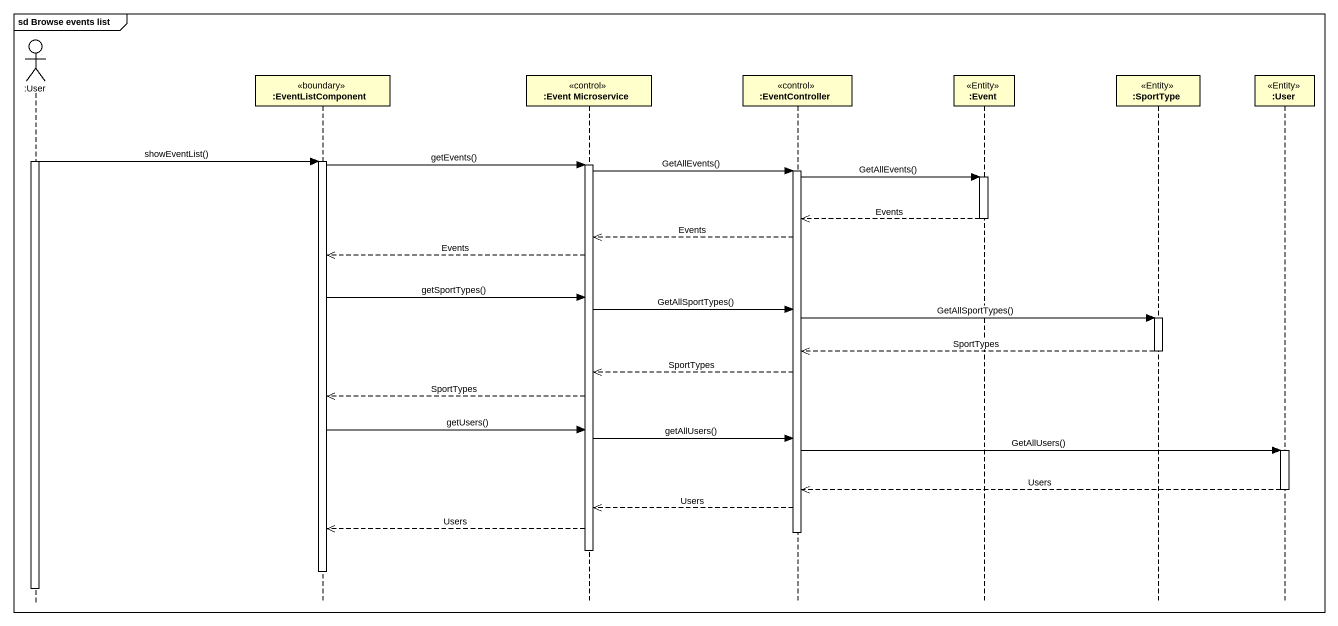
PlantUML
@startuml
mainframe sd Browse events list
hide footbox
actor ":User" as User
participant ":EventListComponent" as EventListComponent <<boundary>>
participant ":Event Microservice" as Event_Microservice <<control>>
participant ":EventController" as EventController <<control>>
participant ":Event" as Event <<Entity>>
participant ":SportType" as SportType <<Entity>>
participant ":User" as User_2 <<Entity>>

activate User
User -> EventListComponent : showEventList()
activate EventListComponent
EventListComponent -> Event_Microservice : getEvents()
activate Event_Microservice
Event_Microservice -> EventController : GetAllEvents()
activate EventController
EventController -> Event : GetAllEvents()
activate Event
Event -->> EventController : Events
deactivate Event
EventController -->> Event_Microservice : Events
Event_Microservice -->> EventListComponent : Events
EventListComponent -> Event_Microservice : getSportTypes()
Event_Microservice -> EventController : GetAllSportTypes()
EventController -> SportType : GetAllSportTypes()
activate SportType
SportType -->> EventController : SportTypes
deactivate SportType
EventController -->> Event_Microservice : SportTypes
Event_Microservice -->> EventListComponent : SportTypes
EventListComponent -> Event_Microservice : getUsers()
Event_Microservice -> EventController : getAllUsers()
EventController -> User_2 : GetAllUsers()
activate User_2
User_2 -->> EventController : Users
deactivate User_2
EventController -->> Event_Microservice : Users
Event_Microservice -->> EventListComponent : Users
deactivate EventController
deactivate Event_Microservice
deactivate EventListComponent
deactivate User
@enduml
